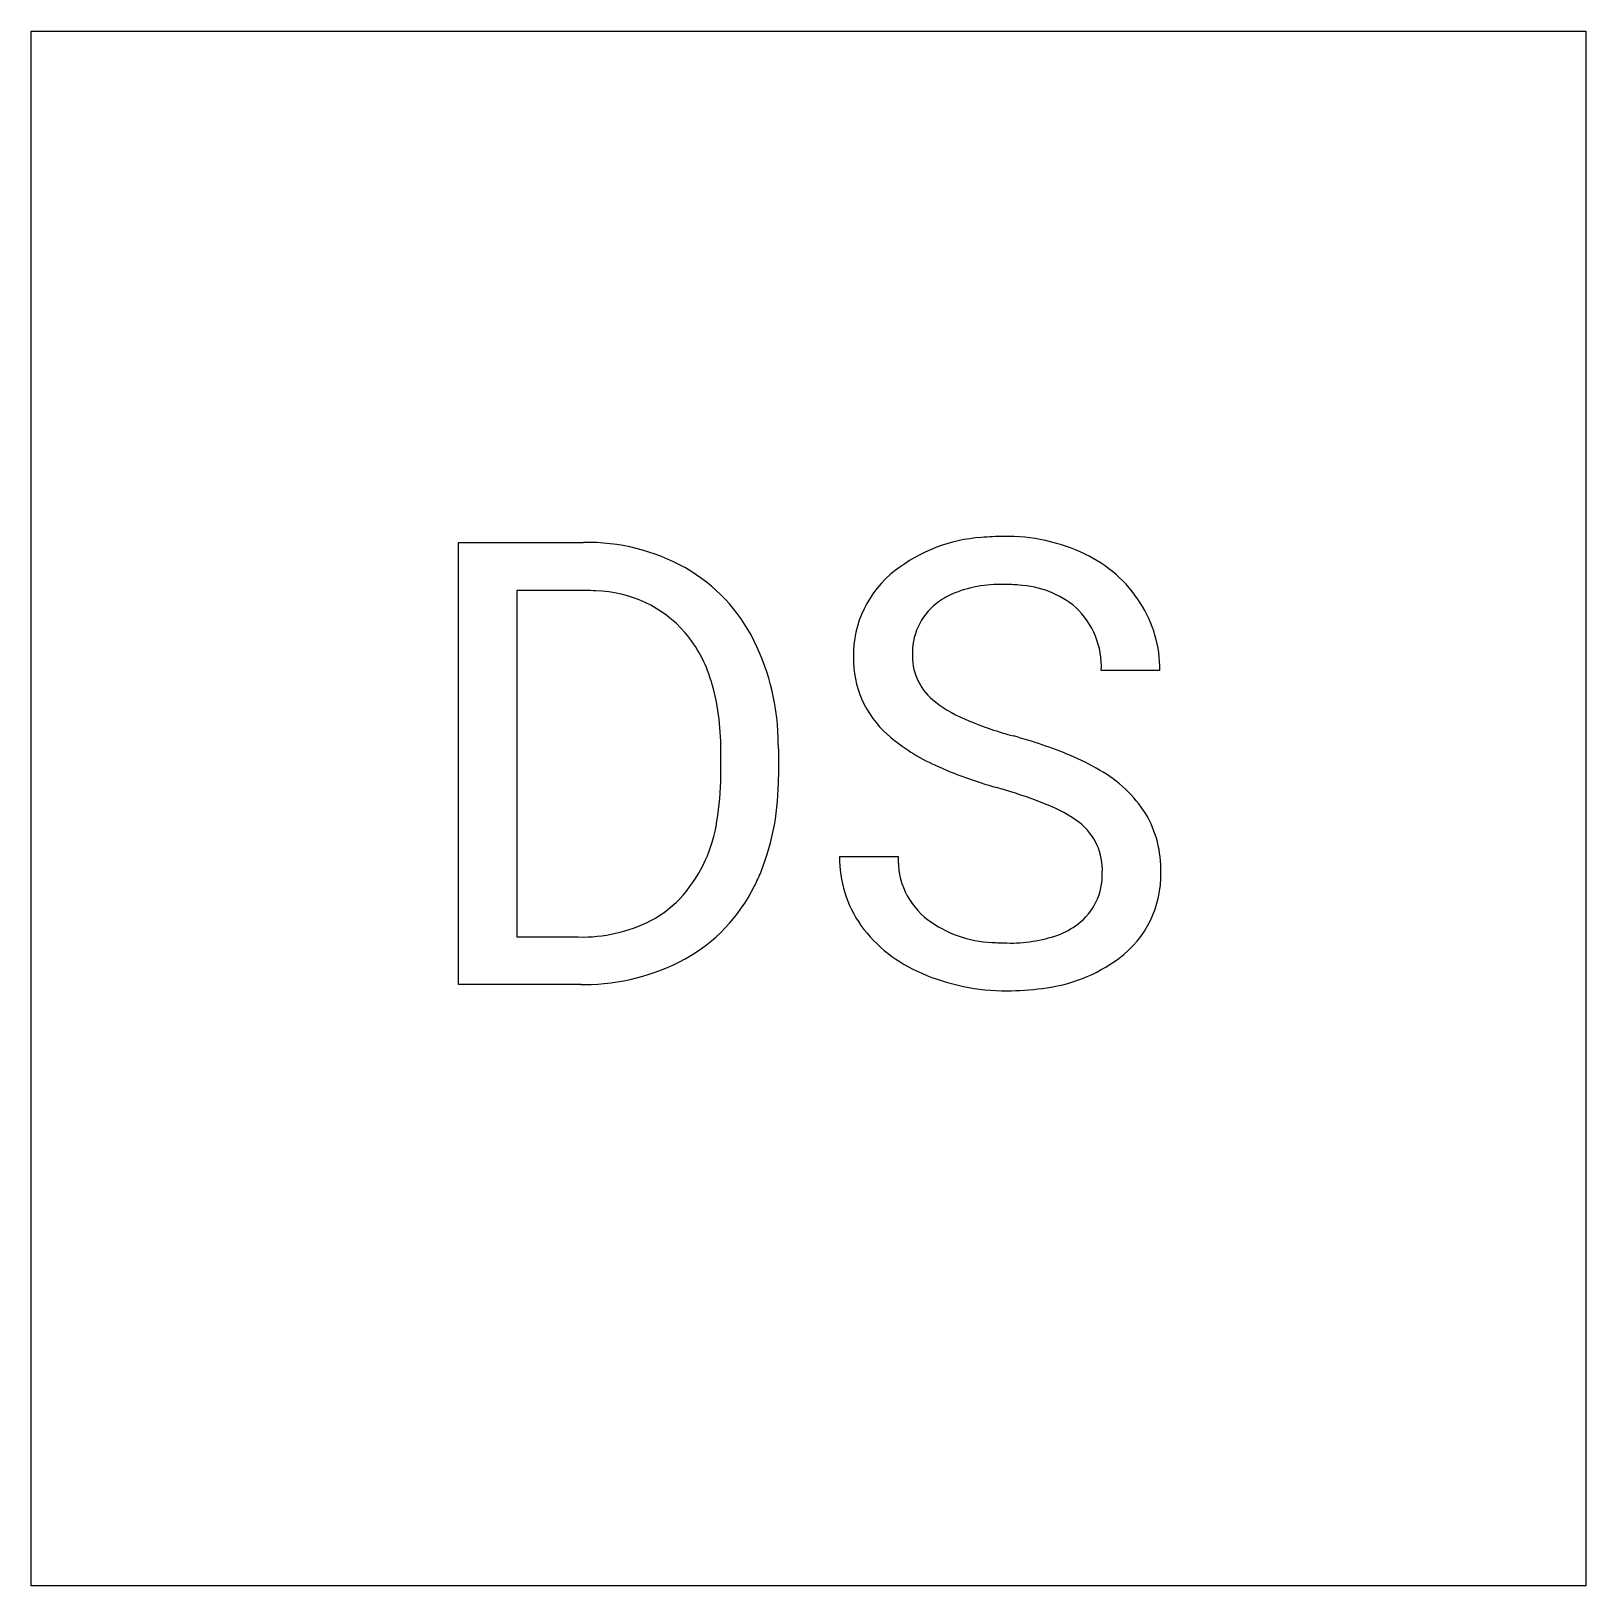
# Model space of a CAD drawing. Extents: x 2.78 to 8.07, y -2.78 to 2.51.
import ezdxf

# ---------------------------------------------------------------- set-up
doc = ezdxf.new("R2010")
doc.units = 0
doc.layers.add('DEFAULT_255_2_778', color=255, linetype='CONTINUOUS')

msp = doc.modelspace()

# ---------------------------------------------------------------- linework, layer by layer
at = {"layer": 'DEFAULT_255_2_778'}
for p, q in [((2.7782, 2.5135), (8.0699, 2.5135)), ((2.7782, -2.7782), (2.7782, 2.5135)), ((8.0699, 2.5135), (8.0699, -2.7782)), ((4.2333, -0.7317), (4.2333, 0.7732)), ((4.2333, 0.7732), (4.6582, 0.7732)), ((4.6632, 0.6097), (4.4317, 0.6097)), ((4.4317, 0.6097), (4.4317, -0.5696)), ((4.6632, 0.6097), (4.6632, 0.6097)), ((6.6199, 0.3376), (6.4204, 0.3376)), ((5.1252, -0.0208), (5.1252, 0.067)), ((5.3215, 0.0713), (5.3215, -0.0248)), ((6.0653, -0.0611), (6.0645, -0.0611)), ((5.5298, -0.2955), (5.7293, -0.2955)), ((4.4317, -0.5696), (4.6405, -0.5696)), ((4.6498, -0.7317), (4.2333, -0.7317)), ((4.6495, -0.7317), (4.6498, -0.7317)), ((8.0699, -2.7782), (2.7782, -2.7782))]:
    msp.add_line(p, q, dxfattribs=at)
for centre, radius, start, end in [((4.6717, 0.0895), 0.6838, 60.7933, 91.1342), ((6.0474, 0.2606), 0.5306, 93.7333, 128.247), ((6.0874, -0.0167), 0.8102, 89.9171, 95.2768), ((6.0996, 0.1781), 0.6155, 64.4477, 91.0262), ((6.1712, 0.3231), 0.4537, 32.6727, 64.7101), ((4.7125, 0.1766), 0.5879, 26.5386, 60.1215), ((5.9404, 0.3889), 0.3636, 127.5193, 180.8733), ((4.6573, -0.046), 0.6557, 86.2267, 89.4867), ((4.691, 0.1924), 0.416, 41.0292, 88.694), ((6.0182, 0.3631), 0.2572, 114.4605, 128.0535), ((6.0759, 0.2079), 0.4226, 88.2814, 112.8639), ((6.0896, 0.0594), 0.5709, 84.8463, 90.0991), ((6.1249, 0.3046), 0.3237, 49.8786, 87.1856), ((5.993, 0.3963), 0.2156, 128.2127, 182.659), ((6.1467, 0.3517), 0.274, 357.0367, 47.0073), ((6.1976, 0.3403), 0.4223, 359.6345, 32.6433), ((4.6459, 0.1668), 0.4669, 17.1043, 39.7751), ((4.526, 0.0858), 0.7953, 359.8871, 26.3886), ((5.9215, 0.3773), 0.3447, 178.9935, 228.4676), ((5.9713, 0.3861), 0.1936, 179.9358, 233.3709), ((4.3484, 0.0797), 0.7769, 359.0584, 16.7831), ((6.1444, 0.6081), 0.4751, 232.5892, 248.408), ((6.4564, 1.3466), 1.2768, 247.5884, 254.7892), ((5.9811, 0.4319), 0.4251, 227.3357, 228.0458), ((6.1198, 0.6071), 0.6483, 229.2816, 245.962), ((5.6976, -1.4382), 1.6095, 67.4329, 74.7356), ((4.2746, 0.0673), 1.0469, 0.2183, 0.9269), ((6.4425, 1.2998), 1.4124, 245.4501, 254.4744), ((6.0045, -0.6948), 0.8053, 59.3762, 67.3007), ((4.2469, -0.0262), 0.8783, 350.2135, 0.3495), ((4.4847, -0.0386), 0.8368, 338.4116, 0.9448), ((6.1962, -0.3911), 0.4465, 32.6871, 60.6889), ((5.4245, -2.2833), 2.3127, 73.2614, 73.9155), ((5.6874, -1.4454), 1.4346, 67.3683, 73.6776), ((6.0588, -0.5733), 0.4868, 53.8004, 68.2113), ((6.2444, -0.3402), 0.3788, 358.5922, 30.1415), ((4.6174, -0.1015), 0.5005, 319.4442, 351.5031), ((6.2199, -0.3408), 0.2042, 357.0116, 51.7501), ((5.9275, -0.3008), 0.3978, 179.2409, 215.2252), ((5.9878, -0.3058), 0.2588, 177.722, 232.4341), ((4.639, -0.0893), 0.6749, 332.793, 337.5917), ((6.2157, -0.3591), 0.2082, 306.713, 2.116), ((6.2717, -0.3596), 0.3515, 306.4124, 1.6372), ((4.7236, -0.1412), 0.5759, 299.202, 333.5389), ((4.6965, -0.1587), 0.4033, 298.2724, 318.3127), ((4.6542, -0.055), 0.5148, 268.4727, 296.9557), ((6.0651, -0.1935), 0.395, 233.4883, 267.5693), ((6.1801, -0.3137), 0.2659, 290.2891, 307.0169), ((5.9956, -0.2431), 0.4868, 216.1512, 247.5417), ((6.1118, -0.1005), 0.4897, 268.5513, 289.1396), ((6.0986, 0.0639), 0.6539, 265.5915, 270.0683), ((4.6598, -0.0091), 0.7224, 270.1832, 298.5079), ((6.16, -0.2093), 0.5387, 276.2992, 306.4862), ((4.6395, 0.2347), 0.9665, 270.592, 271.3402), ((6.0936, -0.0465), 0.706, 246.2844, 270.4494), ((6.1022, 0.1305), 0.883, 269.8005, 277.6083)]:
    msp.add_arc(centre, radius, start, end, dxfattribs=at)

doc.saveas('drawing.dxf')
